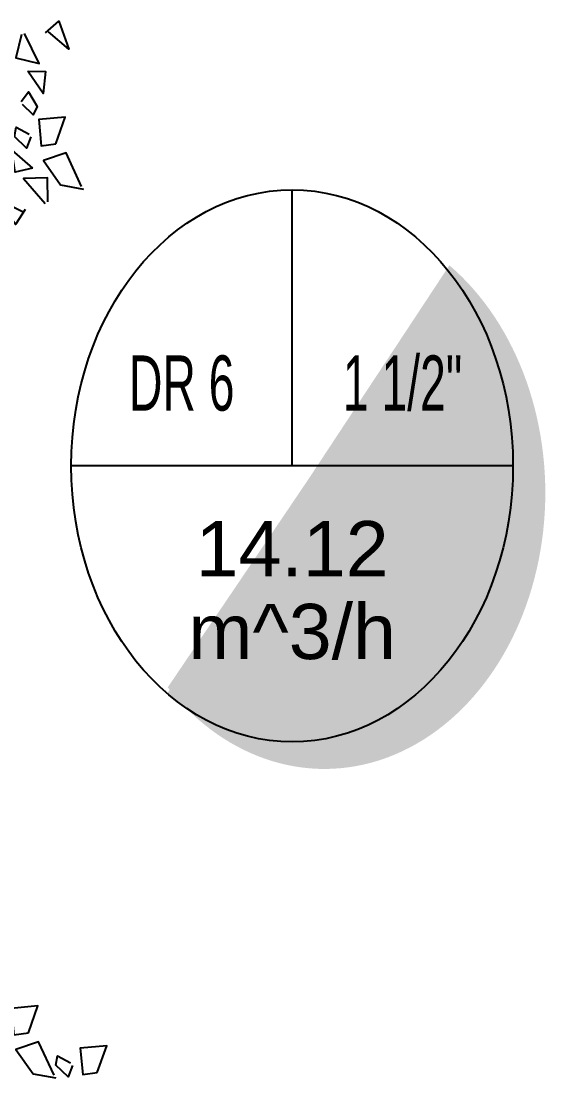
# Model space of a CAD drawing. Extents: x 671027 to 671614, y 802418 to 802669.
# Drawn here: x 671446.64 to 671449.94, y 802520.03 to 802526.57 of the extents above; entities that cross this region are included whole.
import ezdxf
from ezdxf.enums import TextEntityAlignment as Align

# ---------------------------------------------------------------- set-up
doc = ezdxf.new("R2010")
doc.units = 0
doc.layers.add('L-VALV-NOTN', color=7, linetype='Continuous')
doc.layers.add('plataform', color=8, linetype='Continuous')
doc.styles.get("Standard").update_dxf_attribs({"font": 'arial.ttf'})

# ---------------------------------------------------------------- blocks, each defined once
blk = doc.blocks.new('tg')
at = {"layer": 'plataform', "color": 108, "extrusion": (0.04100688207803799, -0.0577157786741523, 0.99749051349588)}
for points, elevation in [([(1.833820811829937, -2.961651210577611), (1.956036511051879, -2.855977743019801), (1.715893489765011, -2.731893388807884), (1.847590875463223, -2.935001720408458)], -0.04094036376073643), ([(1.469746751514417, -3.077413163668786), (1.48523250755541, -2.916591015899134), (1.283826900575407, -2.913817002874346), (1.469746751514417, -3.077413163668786)], -0.04094036374952126), ([(1.790795187571697, -3.175772699582434), (1.57561951655255, -3.199648176295109), (1.551509789901637, -2.984602015293743), (1.804565344282166, -3.149123030323216)], -0.04094036374979559), ([(1.187436175169676, -3.100363971373907), (1.282111300798181, -3.047989481209751), (1.162468824550519, -2.952404140343839), (1.081563762582296, -2.97812914050067), (1.160753577738206, -3.08657680051058)], -0.04094036375923976), ([(1.692688862345991, -3.496492145670594), (1.371640779010731, -3.398132792131635), (1.41466640275542, -3.184011303046218), (1.654809424393676, -3.308095657365263), (1.719371459385379, -3.51027931668415)], -0.04094036375335955), ([(1.278680899870295, -3.316334622184449), (1.048877448808046, -3.433946098436647), (1.03853787877318, -3.192250268109362), (1.280396146913894, -3.182161961894436), (1.278680899870295, -3.316334622184449)], -0.04094036376600357), ([(0.8565986054628956, -3.057012717953405), (0.7786248406786822, -3.132023109186499), (0.9188643100133331, -3.193535471207473), (0.9904033248692234, -3.14782361234032), (0.885933535381666, -3.063455461664069)], -0.0409403637586887), ([(0.5897461056621125, -3.151963993291835), (0.6162416998214022, -3.311342647006679), (0.8115552276598514, -3.262103033595617), (0.5897461056621125, -3.151963993291835)], -0.04094036376111077), ([(0.2541927209990797, -3.13969115952104), (0.4559409984709442, -3.0611530139618), (0.5346720902401731, -3.262715771919847), (0.2477579279879913, -3.168989888690907)], -0.04094036376391713), ([(0.2678191600451016, -3.357667159457316), (0.1769754649792556, -3.491274726455274), (0.440989447257254, -3.549259334190743), (0.2613844100340932, -3.386965691335416)], -0.04094036377118748), ([(-2.119488029204744, -2.644299921400856), (-2.440536112931081, -2.545940568012274), (-2.397510488849785, -2.331819078451906), (-2.157367467374071, -2.455903432797219), (-2.092805432449532, -2.658087092210877)], -0.04094036376539267), ([(-2.533495991935889, -2.464142397874213), (-2.7632994429704, -2.581753874288778), (-2.773639013128383, -2.340058043730631), (-2.531780744988723, -2.329969737517189), (-2.533495991935889, -2.464142397874213)], -0.04094036376281746), ([(-2.184045501083992, -2.821235960799812), (-2.089370375118616, -2.76886147016033), (-2.209012851160691, -2.673276130011841), (-2.289917913644112, -2.699001130088043), (-2.210728098448035, -2.807448789841344)], -0.04094036376857554), ([(-2.092800775963915, -3.037206611622207), (-2.322604227120538, -3.15481808780607), (-2.332943797384895, -2.913122257601095), (-2.091085529435778, -2.903033951251932), (-2.092800775963915, -3.037206611622207)], -0.04094036376415486)]:
    blk.add_lwpolyline(points, dxfattribs=dict(at, elevation=elevation))
blk = doc.blocks.new('vnotation-4')
h = blk.add_hatch(color=256)
edge = h.paths.add_edge_path()
edge.add_ellipse((0, 0), major_axis=(0, 0.5), ratio=0.8, start_angle=151.239389194318, end_angle=321.1378267994929)
edge.add_ellipse((0.05851919929342841, -0.04899005160074754), major_axis=(0, 0.5), ratio=0.8, start_angle=141.137826799493, end_angle=331.23938919431794, ccw=False)
for p, q in [((0, 0), (3.888022200886621e-17, 0.5)), ((0.4, -9.18454765366783e-17), (-0.4, 3.061515884555943e-17))]:
    blk.add_line(p, q)
blk.add_ellipse((0, 0), major_axis=(0, 0.5), ratio=0.8, start_param=-3.141592653589793, end_param=3.141592653589793)
for tag, p in [('AA', (-0.2, 0.15)), ('2', (0.2, 0.15)), ('20', (0, -0.15)), ('GPM', (0, -0.3))]:
    blk.add_attdef(tag, text='', height=0.1).set_placement(p, align=Align.MIDDLE_CENTER)
at = {"flags": 1}
blk.add_attdef('WATERSOURCE/ZONEID', text='', height=0.005, dxfattribs=at).set_placement((0, 0), align=Align.MIDDLE_CENTER)

msp = doc.modelspace()

# ---------------------------------------------------------------- block references
at = {"layer": 'L-VALV-NOTN'}
ref = msp.add_blockref('vnotation-4', (671448.3109132926, 802523.8188937266), dxfattribs=dict(at, xscale=3.413760000000002, yscale=3.413760000000002, zscale=1.4))
ref.add_attrib('AA', 'DR 6', dxfattribs={"layer": '0', "height": 0.341376, "width": 0.6}).set_placement((671447.6281612926, 802524.3309577266), align=Align.MIDDLE_CENTER)
ref.add_attrib('2', '1 1/2"', dxfattribs={"layer": '0', "height": 0.341376, "width": 0.6}).set_placement((671448.9936652926, 802524.3309577266), align=Align.MIDDLE_CENTER)
ref.add_attrib('20', '14.12', dxfattribs={"layer": '0', "height": 0.341376}).set_placement((671448.3109132926, 802523.3068297266), align=Align.MIDDLE_CENTER)
ref.add_attrib('GPM', 'm^ 3/h', dxfattribs={"layer": '0', "height": 0.341376}).set_placement((671448.3109132926, 802522.7947657265), align=Align.MIDDLE_CENTER)
at = {"layer": 'plataform', "extrusion": (0.02429556639469111, -0.0278721372917724, -0.9993162009175824), "xscale": 0.6807066593267944, "yscale": 0.6807066593267944, "zscale": -0.6807066593267944, "rotation": 88.00247393690432}
for p in [(1033474.13740705, -163648.5418034465, -6055.025152253084), (1033469.452561151, -163642.0291775104, -6054.784184900843)]:
    msp.add_blockref('tg', p, dxfattribs=at)

doc.saveas('drawing.dxf')
